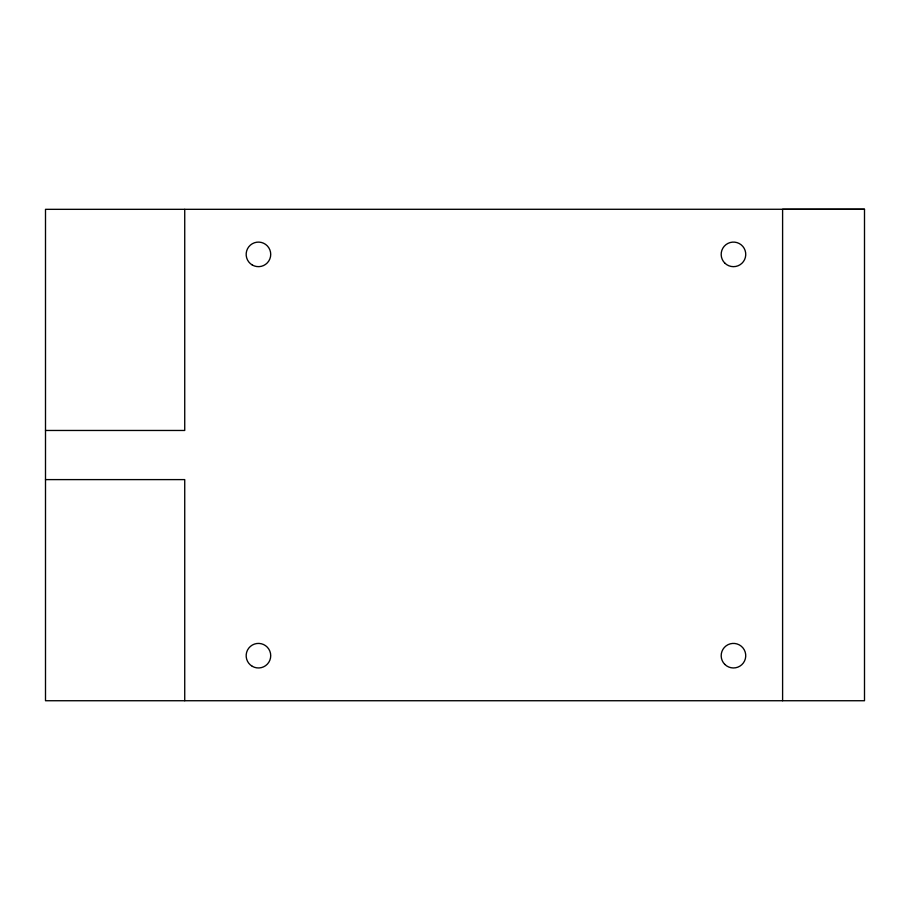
<?xml version="1.0" encoding="UTF-8"?>
<svg xmlns="http://www.w3.org/2000/svg" width="910" height="910" viewBox="0 0 910 910"><rect width="100%" height="100%" fill="white"/><g stroke="black" fill="none" stroke-linecap="round" stroke-linejoin="round"><path stroke-width="1.36" d="M864.5 209.266L45.5 209.334L45.5 700.734L864.5 700.734L864.5 209.266L782.6 209.3L782.6 700.734M45.5 430.464L184.73 430.464L184.73 209.334M45.5 479.604L184.73 479.604L184.73 700.734M724.815 664.414A12.285 12.285 0 0 0 745.336 658.817A12.285 12.285 0 0 0 730.23 643.836A12.285 12.285 0 0 0 724.815 664.414M724.917 263.206A12.285 12.285 0 0 0 745.381 257.371A12.285 12.285 0 0 0 730.093 242.56A12.285 12.285 0 0 0 724.917 263.206M252.298 666.325A12.285 12.285 0 0 0 270.725 655.689A12.285 12.285 0 0 0 252.298 645.053A12.285 12.285 0 0 0 252.298 666.325M252.298 265.015A12.285 12.285 0 0 0 270.725 254.379A12.285 12.285 0 0 0 252.298 243.743A12.285 12.285 0 0 0 252.298 265.015"/></g></svg>
